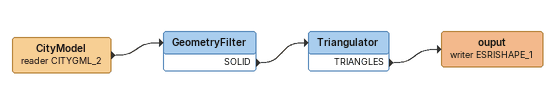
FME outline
CityModel (reader CITYGML_2)
    -> GeometryFilter
GeometryFilter
    SOLID -> Triangulator
Triangulator
    TRIANGLES -> ouput (writer ESRISHAPE_1)
ouput (writer ESRISHAPE_1)
